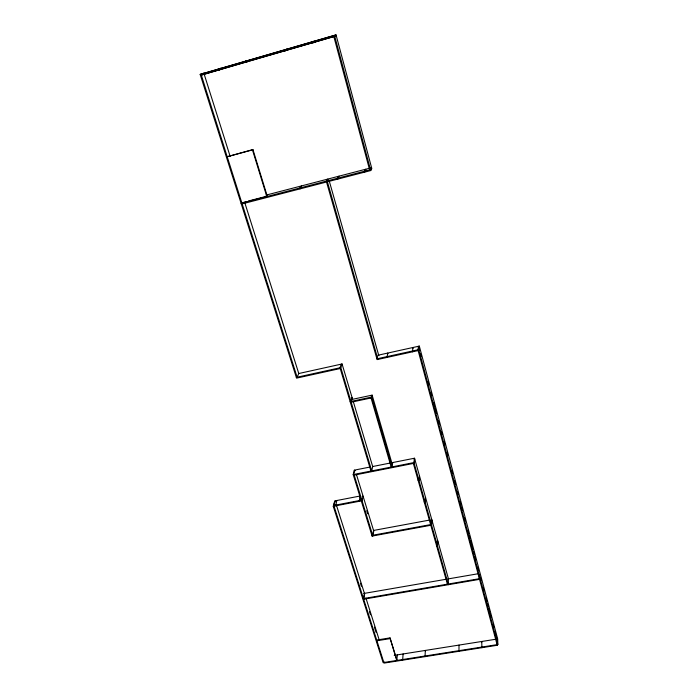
<?xml version="1.0" encoding="UTF-8"?>
<svg xmlns="http://www.w3.org/2000/svg" width="698" height="698" viewBox="0 0 698 698"><rect width="100%" height="100%" fill="white"/><g stroke="black" fill="none" stroke-linecap="round" stroke-linejoin="round"><path stroke-width="1.05" d="M458.987 645.092L458.987 651.295M448.186 584.052L448.448 578.86L414.516 458.22L372.68 466.517L371.737 470.914L351.164 402.214M447.54 582.106L447.427 584.174L430.806 525.28M431.8 519.661L431.39 524.46L372.653 535.27L373.561 530.445L429.968 520.001M431.992 520.333L431.573 525.132L372.104 536.081L361.294 500.911M430.779 522.68L430.614 524.599L413.356 463.446M425.544 497.421L425.073 502.063L424.297 502.211L424.489 500.353M424.489 502.9L424.681 501.042M419.515 475.984L418.983 480.468L418.198 480.617L418.416 478.828M397.398 654.872L396.726 660.474L390.008 637.885L377.033 639.996L376.911 640.764L389.903 638.653M448.369 584.697L413.94 462.573L414.516 458.22M383.839 662.498L383.952 661.721M479.552 575.213L479.561 579.349L362.943 599.329L383.132 662.611L497.84 644.533L418.756 349.611L419.315 346.095L377.845 355.256M417.928 349.794L418.495 346.278M392.738 462.538L391.962 466.918L371.633 397.066L372.13 395.129L351.522 399.518L351.74 400.259L352.316 398.322L342.064 363.972L298.779 373.526L297.121 377.208L201.024 74.163L203.842 73.133L230.07 156.125M391.7 464.144L391.962 462.687M363.466 598.579L364.435 593.361M363.667 599.207L364.626 593.981L336.244 504.619M373.221 534.005L373.762 531.108L356.53 474.771M372.104 536.081L372.47 534.145M361.084 500.222L353.205 474.57L354.314 470.155L369.844 467.075M354.305 471.735L353.424 475.268L414.141 463.289L414.717 458.926L413.94 459.083M377.374 357.044L376.903 358.833L418.756 349.611M336.802 500.51L335.773 505.797M497.098 639.682L497.255 645.266L384.031 663.1L333.792 505.457L335.049 500.85L360.107 496.016L359.269 501.295M334.01 506.137L335.049 500.85M479.378 574.559L479.378 578.703L362.742 598.701L333.251 506.286L334.517 501.67L335.267 501.522M351.312 397.747L352.097 397.581L350.937 401.472L340.799 367.593L342.064 363.972M241.334 204.104L370.743 170.556L371.816 168.584L336.043 34.9L200.16 74.407L296.571 378.133L340.223 368.535M339.001 176.166L337.596 178.199L337.849 179.081M301.562 185.895L299.808 188.006L300.061 188.879M267.247 196.121L266.828 196.566L252.475 149.904L252.929 149.547L267.247 196.121L248.584 200.963M242.162 203.886L243.689 202.394M241.892 203.031L246.507 201.504M336.305 35.868L200.457 75.34M200.16 74.407L336.043 34.9M314.449 42.177L312.73 42.91L312.46 41.941L314.187 41.217M313.629 42.648L315.339 41.924M201.321 75.096L248.715 61.171L245.46 62.34L245.181 61.389L247.572 60.482L247.851 61.424M249.753 60.874L333.4 36.706M252.929 149.547L227.208 156.727L252.475 149.904M266.095 195.108L369.696 168.192M370.717 167.93L371.58 167.703L370.498 169.666L241.063 203.249M419.228 346.932L418.966 350.396L377.121 359.601L326.289 181.14L327.798 179.081L328.043 179.953M296.336 377.382L340.799 367.593M371.545 396.045L372.348 395.871L371.851 397.816L350.37 402.38M350.143 401.638L371.633 397.066M355.291 470.696L354.523 470.853L354.314 470.155M391.578 464.868L392.355 464.72L372.13 395.129M353.205 474.57L413.94 462.573M362.323 496.313L363.073 496.165L362.061 500.763L333.251 506.286M333.792 505.457L361.852 500.073M437.053 541.177L437.812 541.037L437.454 545.976L436.686 546.115M363.71 593.483L446.633 579.174M447.697 578.991L478.313 573.712M394.204 655.378L495.92 639.228M365.944 598.107L379.372 640.398M360.43 583.17L361.407 586.259M369.478 611.64L370.464 614.737M374.398 627.109L376.039 632.266M244.78 202.682L298.779 373.526M390.008 637.885L396.822 659.689M402.65 660.168L403.095 653.965L403.278 654.567M366.729 510.692L367.671 513.78M354.191 475.12L372.854 535.942M341.497 364.897L341.27 364.147L339.996 367.767L370.961 471.063M425.501 651.042L425.318 650.44L425.056 656.635M353.249 401.42L372.68 466.517M370.839 397.241L391.185 467.067M327.397 181.794L377.941 359.418M329.186 180.773L378.874 355.84M387.041 357.42L387.678 353.083L387.887 353.851M481.917 647.683L481.725 641.488L481.89 642.099M365.883 170.129L365.639 169.248L364.504 171.219L364.74 172.109M413.103 348.285L412.893 347.517L412.483 351.818M334.543 35.554L370.743 170.556M333.627 35.816L369.626 169.893M418.137 350.571L497.255 645.266M419.315 346.095L497.683 638.949L497.84 644.533M420.397 353.371L421.243 356.53M428.014 381.815L428.86 384.973M430.841 392.346L431.687 395.504M433.659 402.877L434.505 406.044M435.072 408.147L436.486 413.417M438.457 420.789L439.304 423.948M441.276 431.32L442.122 434.479M444.103 441.851L444.949 445.019M446.921 452.391L447.767 455.55M451.719 470.295L452.566 473.453M454.546 480.826L455.393 483.993M457.365 491.366L458.211 494.524M460.191 501.897L461.038 505.055M461.596 507.167L462.442 510.325M464.423 517.698L465.269 520.856M467.808 530.34L468.655 533.499M469.222 535.61L470.068 538.769M470.627 540.871L471.473 544.03M472.04 546.141L472.886 549.3M473.453 551.403L474.3 554.57M474.867 556.672L475.713 559.831M477.685 567.204L478.531 570.371M480.39 577.316L481.236 580.457M483.199 587.786L484.037 590.918M486 598.247L486.846 601.388M487.405 603.482L488.242 606.623M488.809 608.717L489.647 611.858M490.205 613.952L491.052 617.093M493.015 624.413L493.852 627.554M494.978 631.742L496.653 638.024M496.959 639.996L497.089 644.647M286.965 50.125L284.967 50.928L284.688 49.968L286.695 49.174L286.965 50.125M221.118 69.146L218.465 70.14L218.177 69.198L220.83 68.221L221.118 69.146"/></g></svg>
